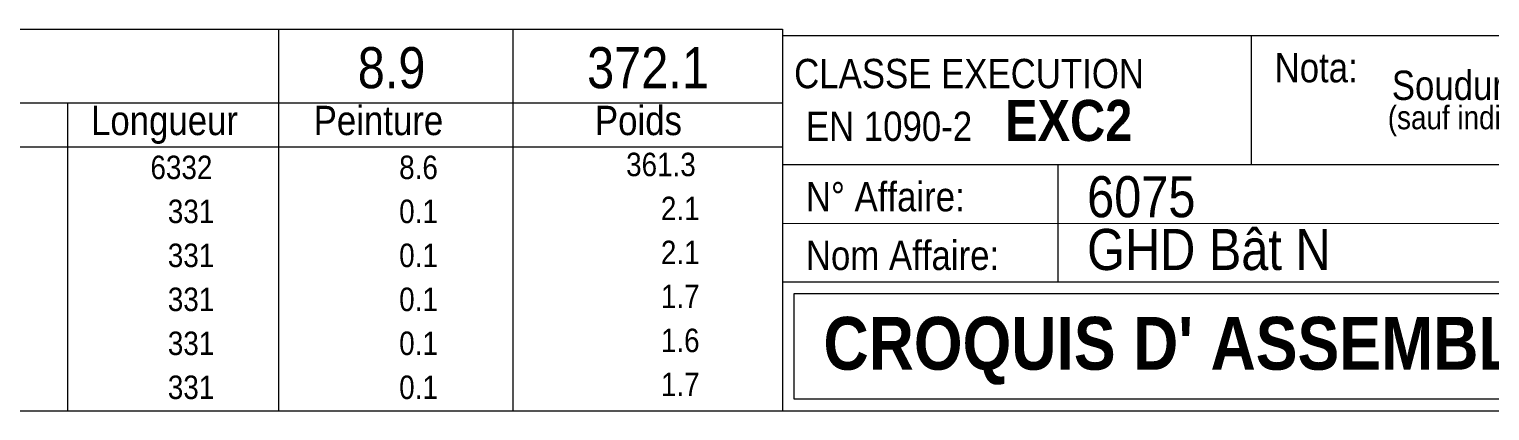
# Model space of a CAD drawing. Header units: millimetres. Extents: x 2 to 410, y 5 to 282.
# Drawn here: x 155.7 to 280.4, y 5 to 37.5 of the extents above; entities that cross this region are included whole.
import ezdxf

# ---------------------------------------------------------------- set-up
doc = ezdxf.new("R2010")
doc.units = ezdxf.units.MM
doc.layers.add('Autre type objet', color=1, linetype='Continuous', lineweight=0)
doc.layers.add('Feuille dessin', color=5, linetype='Continuous', lineweight=0)
doc.styles.add('ARIAL', font='ARIAL.TTF')
doc.styles.add('ARIAL_BOLD', font='ARIALBD.TTF')
doc.styles.add('ARIAL_NARROW', font='ARIAL.TTF')

# ---------------------------------------------------------------- blocks, each defined once
blk = doc.blocks.new('*A67')
at = {"layer": 'Feuille dessin', "linetype": 'Continuous', "lineweight": 0}
blk.add_line((5, 5), (405, 5), dxfattribs=at)
blk = doc.blocks.new('*A69')
at = {"layer": 'Autre type objet', "linetype": 'Continuous', "lineweight": 0}
for p, q in [((220, 37), (405, 37)), ((220, 37), (220, 26)), ((260, 37), (260, 26)), ((220, 26), (405, 26))]:
    blk.add_line(p, q, dxfattribs=at)
at = {"layer": 'Autre type objet', "width": 0.85}
for s, height, style, p in [('CLASSE EXECUTION', 2.5, 'ARIAL', (221, 32.5)), ('Nota:', 2.5, 'ARIAL', (262, 33)), ('Soudure a= 0.7 x épaisseur la plus faible', 2.5, 'ARIAL', (272, 31.5)), ('EXC2', 3.5, 'ARIAL_BOLD', (239, 28)), ('EN 1090-2', 2.5, 'ARIAL', (222, 28)), (' (sauf indication contraire)', 2, 'ARIAL', (271, 29))]:
    blk.add_text(s, height=height, dxfattribs=dict(at, style=style)).set_placement(p)
blk = doc.blocks.new('*A70')
at = {"layer": 'Autre type objet', "linetype": 'Continuous', "lineweight": 0}
for p, q in [((35, 37.526986), (220, 37.526986)), ((177.006307, 37.526553), (177, 27.5)), ((197.000069, 37.525594), (197, 27.5)), ((219.999994, 37.526914), (220, 27.5)), ((35, 31.25), (220, 31.25)), ((159, 31.25), (159, 27.5)), ((35, 27.5), (220, 27.5)), ((159, 27.5), (159, 23.75)), ((177, 27.5), (177, 23.75)), ((197, 27.5), (197, 23.75)), ((220, 27.5), (220, 23.75)), ((159, 23.75), (159, 20)), ((177, 23.75), (177, 20)), ((197, 23.75), (197, 20)), ((220, 23.75), (220, 20)), ((159, 20), (159, 16.25)), ((177, 20), (177, 16.25)), ((197, 20), (197, 16.25)), ((220, 20), (220, 16.25)), ((159, 16.25), (159, 12.5)), ((177, 16.25), (177, 12.5)), ((197, 16.25), (197, 12.5)), ((220, 16.25), (220, 12.5)), ((159, 12.5), (159, 8.75)), ((177, 12.5), (177, 8.75)), ((197, 12.5), (197, 8.75)), ((220, 12.5), (220, 8.75)), ((159, 8.75), (159, 5)), ((177, 8.75), (177, 5)), ((197, 8.75), (197, 5)), ((220, 8.75), (220, 5))]:
    blk.add_line(p, q, dxfattribs=at)
at = {"layer": 'Autre type objet', "style": 'ARIAL', "width": 0.85}
for s, height, p in [('8.9', 3.5, (183.758911, 32.5)), ('372.1', 3.5, (203.3302, 32.5)), ('Longueur', 2.5, (161, 28.5)), ('Peinture', 2.5, (180, 28.5)), ('Poids', 2.5, (204, 28.5)), ('6332', 2, (166.070312, 24.75)), ('8.6', 2, (187.295898, 24.75)), ('361.3', 2, (206.663086, 25)), ('331', 2, (167.553711, 21)), ('0.1', 2, (187.295898, 21)), ('2.1', 2, (209.629883, 21.25)), ('331', 2, (167.553711, 17.25)), ('0.1', 2, (187.295898, 17.25)), ('2.1', 2, (209.629883, 17.5)), ('331', 2, (167.553711, 13.5)), ('0.1', 2, (187.295898, 13.5)), ('1.7', 2, (209.629883, 13.75)), ('331', 2, (167.553711, 9.75)), ('0.1', 2, (187.295898, 9.75)), ('1.6', 2, (209.629883, 10)), ('331', 2, (167.553711, 6)), ('0.1', 2, (187.295898, 6)), ('1.7', 2, (209.629883, 6.25))]:
    blk.add_text(s, height=height, dxfattribs=at).set_placement(p)
blk = doc.blocks.new('*A71')
at = {"layer": 'Autre type objet', "linetype": 'Continuous', "lineweight": 0}
for p, q in [((220, 26), (405, 26)), ((220, 26), (220, 5)), ((243.5, 26), (243.5, 16)), ((220, 21), (364.091573, 20.947521)), ((220, 16), (309, 16)), ((221, 15), (308, 15)), ((221, 6), (221, 15)), ((220, 5), (405, 5)), ((308, 6), (221, 6))]:
    blk.add_line(p, q, dxfattribs=at)
at = {"layer": 'Autre type objet', "width": 0.85}
for s, height, style, p in [('6075', 3.5, 'ARIAL', (246, 21.5)), ('N° Affaire:', 2.5, 'ARIAL_NARROW', (222, 22)), ('GHD Bât N', 3.5, 'ARIAL', (246, 17)), ('Nom Affaire:', 2.5, 'ARIAL_NARROW', (222, 17)), ("CROQUIS D' ASSEMBLAGE", 4.5, 'ARIAL_BOLD', (223.5, 8.5))]:
    blk.add_text(s, height=height, dxfattribs=dict(at, style=style)).set_placement(p)

msp = doc.modelspace()

# ---------------------------------------------------------------- block references
at = {"lineweight": 0}
for name in ['*A67', '*A70', '*A69', '*A71']:
    msp.add_blockref(name, (0, 0), dxfattribs=at)

doc.saveas('drawing.dxf')
